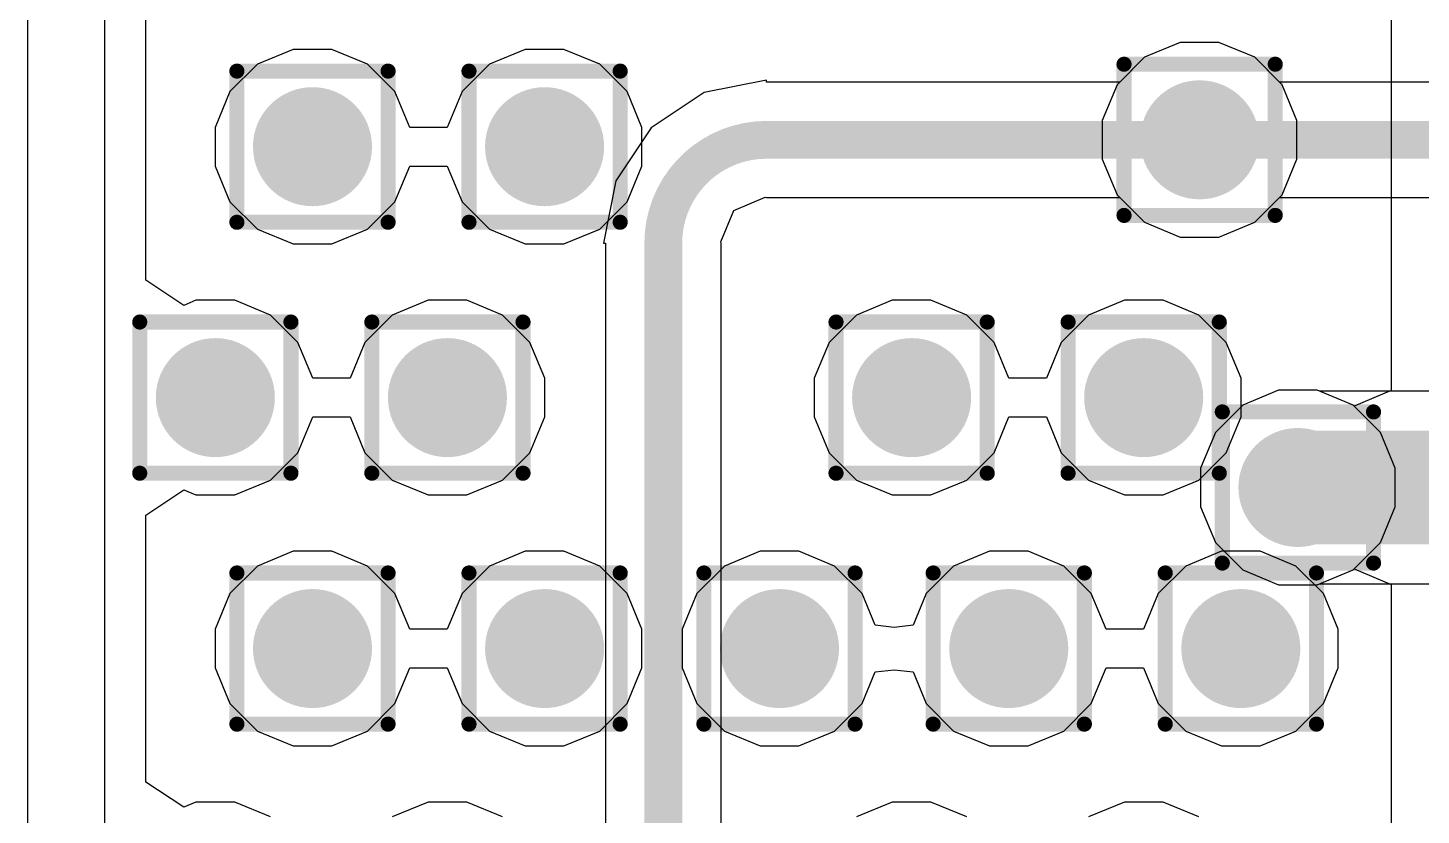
# Model space of a CAD drawing. Header units: inches. Extents: x -12 to 5355, y -7 to 5366.
# Drawn here: x 10.617 to 15.298, y 42.587 to 45.233 of the extents above; entities that cross this region are included whole.
import ezdxf

# ---------------------------------------------------------------- set-up
doc = ezdxf.new("R2010")
doc.units = ezdxf.units.IN
for name, color, linetype in [('BOTTOM LAYER', 5, 'Continuous'), ('Drill Drawing', 1, 'Continuous'), ('GROUND1', 16, 'Continuous'), ('GROUND2', 156, 'Continuous'), ('Keep-Out Layer', 6, 'Continuous'), ('POWER', 76, 'Continuous'), ('SIGNAL', 90, 'Continuous'), ('TOP LAYER', 1, 'Continuous'), ('Via Holes', 16, 'Continuous')]:
    doc.layers.add(name, color=color, linetype=linetype)

msp = doc.modelspace()

# ---------------------------------------------------------------- hatches: boundary and pattern name
at = {"layer": 'BOTTOM LAYER'}
h = msp.add_hatch(color=5, dxfattribs=at)
edge = h.paths.add_edge_path()
edge.add_arc((11.5735, 44.8333), 0.2, 0, 360)
h = msp.add_hatch(color=5, dxfattribs=at)
edge = h.paths.add_edge_path()
edge.add_arc((12.3533, 44.8333), 0.2, 0, 360)
h = msp.add_hatch(color=5, dxfattribs=at)
edge = h.paths.add_edge_path()
edge.add_arc((14.5542, 44.8564), 0.2, 0, 360)
h = msp.add_hatch(color=5, dxfattribs=at)
edge = h.paths.add_edge_path()
edge.add_arc((11.2471, 43.99), 0.2, 0, 360)
h = msp.add_hatch(color=5, dxfattribs=at)
edge = h.paths.add_edge_path()
edge.add_arc((12.0269, 43.99), 0.2, 0, 360)
h = msp.add_hatch(color=5, dxfattribs=at)
edge = h.paths.add_edge_path()
edge.add_arc((13.5865, 43.99), 0.2, 0, 360)
h = msp.add_hatch(color=5, dxfattribs=at)
edge = h.paths.add_edge_path()
edge.add_arc((14.3662, 43.99), 0.2, 0, 360)
h = msp.add_hatch(color=5, dxfattribs=at)
edge = h.paths.add_edge_path()
edge.add_arc((14.8844, 43.688), 0.2, 0, 360)
h = msp.add_hatch(color=5, dxfattribs=at)
edge = h.paths.add_edge_path()
edge.add_arc((11.5735, 43.1467), 0.2, 0, 360)
h = msp.add_hatch(color=5, dxfattribs=at)
edge = h.paths.add_edge_path()
edge.add_arc((12.3533, 43.1467), 0.2, 0, 360)
h = msp.add_hatch(color=5, dxfattribs=at)
edge = h.paths.add_edge_path()
edge.add_arc((13.1426, 43.1467), 0.2, 0, 360)
h = msp.add_hatch(color=5, dxfattribs=at)
edge = h.paths.add_edge_path()
edge.add_arc((13.9129, 43.1467), 0.2, 0, 360)
h = msp.add_hatch(color=5, dxfattribs=at)
edge = h.paths.add_edge_path()
edge.add_arc((14.6926, 43.1467), 0.2, 0, 360)
at = {"layer": 'GROUND1'}
h = msp.add_hatch(color=16, dxfattribs=at)
edge = h.paths.add_edge_path()
edge.add_arc((11.5735, 44.8333), 0.2, 0, 360)
h = msp.add_hatch(color=16, dxfattribs=at)
edge = h.paths.add_edge_path()
edge.add_arc((12.3533, 44.8333), 0.2, 0, 360)
h = msp.add_hatch(color=16, dxfattribs=at)
edge = h.paths.add_edge_path()
edge.add_arc((14.5542, 44.8564), 0.2, 0, 360)
h = msp.add_hatch(color=16, dxfattribs=at)
edge = h.paths.add_edge_path()
edge.add_arc((11.2471, 43.99), 0.2, 0, 360)
h = msp.add_hatch(color=16, dxfattribs=at)
edge = h.paths.add_edge_path()
edge.add_arc((12.0269, 43.99), 0.2, 0, 360)
h = msp.add_hatch(color=16, dxfattribs=at)
edge = h.paths.add_edge_path()
edge.add_arc((13.5865, 43.99), 0.2, 0, 360)
h = msp.add_hatch(color=16, dxfattribs=at)
edge = h.paths.add_edge_path()
edge.add_arc((14.3662, 43.99), 0.2, 0, 360)
h = msp.add_hatch(color=16, dxfattribs=at)
edge = h.paths.add_edge_path()
edge.add_arc((14.8844, 43.688), 0.2, 0, 360)
h = msp.add_hatch(color=16, dxfattribs=at)
edge = h.paths.add_edge_path()
edge.add_arc((11.5735, 43.1467), 0.2, 0, 360)
h = msp.add_hatch(color=16, dxfattribs=at)
edge = h.paths.add_edge_path()
edge.add_arc((12.3533, 43.1467), 0.2, 0, 360)
h = msp.add_hatch(color=16, dxfattribs=at)
edge = h.paths.add_edge_path()
edge.add_arc((13.1426, 43.1467), 0.2, 0, 360)
h = msp.add_hatch(color=16, dxfattribs=at)
edge = h.paths.add_edge_path()
edge.add_arc((13.9129, 43.1467), 0.2, 0, 360)
h = msp.add_hatch(color=16, dxfattribs=at)
edge = h.paths.add_edge_path()
edge.add_arc((14.6926, 43.1467), 0.2, 0, 360)
at = {"layer": 'GROUND2'}
h = msp.add_hatch(color=156, dxfattribs=at)
edge = h.paths.add_edge_path()
edge.add_arc((11.5735, 44.8333), 0.2, 0, 360)
h = msp.add_hatch(color=156, dxfattribs=at)
edge = h.paths.add_edge_path()
edge.add_arc((12.3533, 44.8333), 0.2, 0, 360)
h = msp.add_hatch(color=156, dxfattribs=at)
edge = h.paths.add_edge_path()
edge.add_arc((14.5542, 44.8564), 0.2, 0, 360)
h = msp.add_hatch(color=156, dxfattribs=at)
edge = h.paths.add_edge_path()
edge.add_arc((11.2471, 43.99), 0.2, 0, 360)
h = msp.add_hatch(color=156, dxfattribs=at)
edge = h.paths.add_edge_path()
edge.add_arc((12.0269, 43.99), 0.2, 0, 360)
h = msp.add_hatch(color=156, dxfattribs=at)
edge = h.paths.add_edge_path()
edge.add_arc((13.5865, 43.99), 0.2, 0, 360)
h = msp.add_hatch(color=156, dxfattribs=at)
edge = h.paths.add_edge_path()
edge.add_arc((14.3662, 43.99), 0.2, 0, 360)
h = msp.add_hatch(color=156, dxfattribs=at)
edge = h.paths.add_edge_path()
edge.add_arc((14.8844, 43.688), 0.2, 0, 360)
h = msp.add_hatch(color=156, dxfattribs=at)
edge = h.paths.add_edge_path()
edge.add_arc((11.5735, 43.1467), 0.2, 0, 360)
h = msp.add_hatch(color=156, dxfattribs=at)
edge = h.paths.add_edge_path()
edge.add_arc((12.3533, 43.1467), 0.2, 0, 360)
h = msp.add_hatch(color=156, dxfattribs=at)
edge = h.paths.add_edge_path()
edge.add_arc((13.1426, 43.1467), 0.2, 0, 360)
h = msp.add_hatch(color=156, dxfattribs=at)
edge = h.paths.add_edge_path()
edge.add_arc((13.9129, 43.1467), 0.2, 0, 360)
h = msp.add_hatch(color=156, dxfattribs=at)
edge = h.paths.add_edge_path()
edge.add_arc((14.6926, 43.1467), 0.2, 0, 360)
at = {"layer": 'POWER'}
h = msp.add_hatch(color=76, dxfattribs=at)
edge = h.paths.add_edge_path()
edge.add_arc((11.5735, 44.8333), 0.2, 0, 360)
h = msp.add_hatch(color=76, dxfattribs=at)
edge = h.paths.add_edge_path()
edge.add_arc((12.3533, 44.8333), 0.2, 0, 360)
h = msp.add_hatch(color=76, dxfattribs=at)
edge = h.paths.add_edge_path()
edge.add_arc((14.5542, 44.8564), 0.2, 0, 360)
h = msp.add_hatch(color=76, dxfattribs=at)
edge = h.paths.add_edge_path()
edge.add_arc((11.2471, 43.99), 0.2, 0, 360)
h = msp.add_hatch(color=76, dxfattribs=at)
edge = h.paths.add_edge_path()
edge.add_arc((12.0269, 43.99), 0.2, 0, 360)
h = msp.add_hatch(color=76, dxfattribs=at)
edge = h.paths.add_edge_path()
edge.add_arc((13.5865, 43.99), 0.2, 0, 360)
h = msp.add_hatch(color=76, dxfattribs=at)
edge = h.paths.add_edge_path()
edge.add_arc((14.3662, 43.99), 0.2, 0, 360)
h = msp.add_hatch(color=76, dxfattribs=at)
edge = h.paths.add_edge_path()
edge.add_arc((14.8844, 43.688), 0.2, 0, 360)
h = msp.add_hatch(color=76, dxfattribs=at)
edge = h.paths.add_edge_path()
edge.add_arc((11.5735, 43.1467), 0.2, 0, 360)
h = msp.add_hatch(color=76, dxfattribs=at)
edge = h.paths.add_edge_path()
edge.add_arc((12.3533, 43.1467), 0.2, 0, 360)
h = msp.add_hatch(color=76, dxfattribs=at)
edge = h.paths.add_edge_path()
edge.add_arc((13.1426, 43.1467), 0.2, 0, 360)
h = msp.add_hatch(color=76, dxfattribs=at)
edge = h.paths.add_edge_path()
edge.add_arc((13.9129, 43.1467), 0.2, 0, 360)
h = msp.add_hatch(color=76, dxfattribs=at)
edge = h.paths.add_edge_path()
edge.add_arc((14.6926, 43.1467), 0.2, 0, 360)
at = {"layer": 'SIGNAL'}
h = msp.add_hatch(color=90, dxfattribs=at)
edge = h.paths.add_edge_path()
edge.add_arc((11.5735, 44.8333), 0.2, 0, 360)
h = msp.add_hatch(color=90, dxfattribs=at)
edge = h.paths.add_edge_path()
edge.add_arc((12.3533, 44.8333), 0.2, 0, 360)
h = msp.add_hatch(color=90, dxfattribs=at)
edge = h.paths.add_edge_path()
edge.add_arc((14.5542, 44.8564), 0.2, 0, 360)
h = msp.add_hatch(color=90, dxfattribs=at)
edge = h.paths.add_edge_path()
edge.add_arc((11.2471, 43.99), 0.2, 0, 360)
h = msp.add_hatch(color=90, dxfattribs=at)
edge = h.paths.add_edge_path()
edge.add_arc((12.0269, 43.99), 0.2, 0, 360)
h = msp.add_hatch(color=90, dxfattribs=at)
edge = h.paths.add_edge_path()
edge.add_arc((13.5865, 43.99), 0.2, 0, 360)
h = msp.add_hatch(color=90, dxfattribs=at)
edge = h.paths.add_edge_path()
edge.add_arc((14.3662, 43.99), 0.2, 0, 360)
h = msp.add_hatch(color=90, dxfattribs=at)
edge = h.paths.add_edge_path()
edge.add_arc((14.8844, 43.688), 0.2, 0, 360)
h = msp.add_hatch(color=90, dxfattribs=at)
edge = h.paths.add_edge_path()
edge.add_arc((11.5735, 43.1467), 0.2, 0, 360)
h = msp.add_hatch(color=90, dxfattribs=at)
edge = h.paths.add_edge_path()
edge.add_arc((12.3533, 43.1467), 0.2, 0, 360)
h = msp.add_hatch(color=90, dxfattribs=at)
edge = h.paths.add_edge_path()
edge.add_arc((13.1426, 43.1467), 0.2, 0, 360)
h = msp.add_hatch(color=90, dxfattribs=at)
edge = h.paths.add_edge_path()
edge.add_arc((13.9129, 43.1467), 0.2, 0, 360)
h = msp.add_hatch(color=90, dxfattribs=at)
edge = h.paths.add_edge_path()
edge.add_arc((14.6926, 43.1467), 0.2, 0, 360)
at = {"layer": 'TOP LAYER'}
h = msp.add_hatch(color=1, dxfattribs=at)
edge = h.paths.add_edge_path()
edge.add_arc((11.5735, 44.8333), 0.2, 0, 360)
h = msp.add_hatch(color=1, dxfattribs=at)
edge = h.paths.add_edge_path()
edge.add_arc((12.3533, 44.8333), 0.2, 0, 360)
h = msp.add_hatch(color=1, dxfattribs=at)
edge = h.paths.add_edge_path()
edge.add_arc((14.5542, 44.8564), 0.2, 0, 360)
h = msp.add_hatch(color=1, dxfattribs=at)
edge = h.paths.add_edge_path()
edge.add_arc((11.2471, 43.99), 0.2, 0, 360)
h = msp.add_hatch(color=1, dxfattribs=at)
edge = h.paths.add_edge_path()
edge.add_arc((12.0269, 43.99), 0.2, 0, 360)
h = msp.add_hatch(color=1, dxfattribs=at)
edge = h.paths.add_edge_path()
edge.add_arc((13.5865, 43.99), 0.2, 0, 360)
h = msp.add_hatch(color=1, dxfattribs=at)
edge = h.paths.add_edge_path()
edge.add_arc((14.3662, 43.99), 0.2, 0, 360)
h = msp.add_hatch(color=1, dxfattribs=at)
edge = h.paths.add_edge_path()
edge.add_arc((14.8844, 43.688), 0.2, 0, 360)
h = msp.add_hatch(color=1, dxfattribs=at)
edge = h.paths.add_edge_path()
edge.add_arc((11.5735, 43.1467), 0.2, 0, 360)
h = msp.add_hatch(color=1, dxfattribs=at)
edge = h.paths.add_edge_path()
edge.add_arc((12.3533, 43.1467), 0.2, 0, 360)
h = msp.add_hatch(color=1, dxfattribs=at)
edge = h.paths.add_edge_path()
edge.add_arc((13.1426, 43.1467), 0.2, 0, 360)
h = msp.add_hatch(color=1, dxfattribs=at)
edge = h.paths.add_edge_path()
edge.add_arc((13.9129, 43.1467), 0.2, 0, 360)
h = msp.add_hatch(color=1, dxfattribs=at)
edge = h.paths.add_edge_path()
edge.add_arc((14.6926, 43.1467), 0.2, 0, 360)
at = {"layer": 'Via Holes'}
h = msp.add_hatch(color=7, dxfattribs=at)
edge = h.paths.add_edge_path()
edge.add_arc((14.5542, 44.8564), 0.1, 0, 360)
h = msp.add_hatch(color=7, dxfattribs=at)
edge = h.paths.add_edge_path()
edge.add_arc((11.5735, 44.8333), 0.1, 0, 360)
h = msp.add_hatch(color=7, dxfattribs=at)
edge = h.paths.add_edge_path()
edge.add_arc((12.3533, 44.8333), 0.1, 0, 360)
h = msp.add_hatch(color=7, dxfattribs=at)
edge = h.paths.add_edge_path()
edge.add_arc((11.2471, 43.99), 0.1, 0, 360)
h = msp.add_hatch(color=7, dxfattribs=at)
edge = h.paths.add_edge_path()
edge.add_arc((12.0269, 43.99), 0.1, 0, 360)
h = msp.add_hatch(color=7, dxfattribs=at)
edge = h.paths.add_edge_path()
edge.add_arc((13.5865, 43.99), 0.1, 0, 360)
h = msp.add_hatch(color=7, dxfattribs=at)
edge = h.paths.add_edge_path()
edge.add_arc((14.3662, 43.99), 0.1, 0, 360)
h = msp.add_hatch(color=7, dxfattribs=at)
edge = h.paths.add_edge_path()
edge.add_arc((14.8844, 43.688), 0.1, 0, 360)
h = msp.add_hatch(color=7, dxfattribs=at)
edge = h.paths.add_edge_path()
edge.add_arc((11.5735, 43.1467), 0.1, 0, 360)
h = msp.add_hatch(color=7, dxfattribs=at)
edge = h.paths.add_edge_path()
edge.add_arc((12.3533, 43.1467), 0.1, 0, 360)
h = msp.add_hatch(color=7, dxfattribs=at)
edge = h.paths.add_edge_path()
edge.add_arc((13.1426, 43.1467), 0.1, 0, 360)
h = msp.add_hatch(color=7, dxfattribs=at)
edge = h.paths.add_edge_path()
edge.add_arc((13.9129, 43.1467), 0.1, 0, 360)
h = msp.add_hatch(color=7, dxfattribs=at)
edge = h.paths.add_edge_path()
edge.add_arc((14.6926, 43.1467), 0.1, 0, 360)

# ---------------------------------------------------------------- linework, layer by layer
at = {"layer": 'BOTTOM LAYER'}
for p, q in [((10.8762, 33.914), (10.8762, 60.2174)), ((14.4892, 45.1834), (14.369, 45.1336)), ((14.6192, 45.1834), (14.4892, 45.1834)), ((14.7394, 45.1336), (14.6192, 45.1834)), ((14.369, 45.1336), (14.277, 45.0416)), ((14.8224, 45.0506), (14.7394, 45.1336)), ((14.277, 45.0416), (14.2272, 44.9214)), ((17.2466, 45.0506), (14.8224, 45.0506)), ((14.2272, 44.9214), (14.2272, 44.7914)), ((14.2272, 44.7914), (14.277, 44.6712)), ((14.277, 44.6712), (14.369, 44.5792)), ((14.7394, 44.5792), (14.8224, 44.6622)), ((14.8224, 44.6622), (17.2466, 44.6622)), ((14.369, 44.5792), (14.4892, 44.5294)), ((14.6192, 44.5294), (14.7394, 44.5792)), ((14.4892, 44.5294), (14.6192, 44.5294)), ((14.8194, 44.015), (14.6992, 43.9652)), ((14.9494, 44.015), (14.8194, 44.015)), ((15.0696, 43.9652), (14.9494, 44.015)), ((14.6992, 43.9652), (14.6072, 43.8732)), ((15.1616, 43.8732), (15.0696, 43.9652)), ((14.6072, 43.8732), (14.5574, 43.753)), ((15.2114, 43.753), (15.1616, 43.8732)), ((14.5574, 43.753), (14.5574, 43.623)), ((15.2114, 43.623), (15.2114, 43.753)), ((14.5574, 43.623), (14.6072, 43.5028)), ((15.1616, 43.5028), (15.2114, 43.623)), ((14.6072, 43.5028), (14.6992, 43.4108)), ((15.0696, 43.4108), (15.1616, 43.5028)), ((14.6992, 43.4108), (14.8194, 43.361)), ((14.9494, 43.361), (15.0696, 43.4108)), ((14.8194, 43.361), (14.9494, 43.361))]:
    msp.add_line(p, q, dxfattribs=at)
msp.add_lwpolyline([(14.5542, 44.8564, 0.127, 0.127, 0), (17.2466, 44.8564, 0.127, 0.127, 0)], format="xyseb", dxfattribs=at)
msp.add_lwpolyline([(14.5224, 44.8564, 0.0635, 0.0635, 1), (14.586, 44.8564, 0.0635, 0.0635, 1)], format="xyseb", close=True, dxfattribs=at)
at = {"layer": 'Drill Drawing'}
for points in [[(14.3002, 45.1104, 0.0508, 0.0508, 0), (14.8082, 45.1104, 0.0508, 0.0508, 0)], [(14.3002, 44.6024, 0.0508, 0.0508, 0), (14.3002, 45.1104, 0.0508, 0.0508, 0)], [(14.8082, 44.6024, 0.0508, 0.0508, 0), (14.8082, 45.1104, 0.0508, 0.0508, 0)], [(11.3195, 45.0873, 0.0508, 0.0508, 0), (11.8275, 45.0873, 0.0508, 0.0508, 0)], [(11.3195, 44.5793, 0.0508, 0.0508, 0), (11.3195, 45.0873, 0.0508, 0.0508, 0)], [(11.8275, 44.5793, 0.0508, 0.0508, 0), (11.8275, 45.0873, 0.0508, 0.0508, 0)], [(12.0993, 45.0873, 0.0508, 0.0508, 0), (12.6073, 45.0873, 0.0508, 0.0508, 0)], [(12.0993, 44.5793, 0.0508, 0.0508, 0), (12.0993, 45.0873, 0.0508, 0.0508, 0)], [(12.6073, 44.5793, 0.0508, 0.0508, 0), (12.6073, 45.0873, 0.0508, 0.0508, 0)], [(14.3002, 44.6024, 0.0508, 0.0508, 0), (14.8082, 44.6024, 0.0508, 0.0508, 0)], [(11.3195, 44.5793, 0.0508, 0.0508, 0), (11.8275, 44.5793, 0.0508, 0.0508, 0)], [(12.0993, 44.5793, 0.0508, 0.0508, 0), (12.6073, 44.5793, 0.0508, 0.0508, 0)], [(10.9931, 44.244, 0.0508, 0.0508, 0), (11.5011, 44.244, 0.0508, 0.0508, 0)], [(10.9931, 43.736, 0.0508, 0.0508, 0), (10.9931, 44.244, 0.0508, 0.0508, 0)], [(11.5011, 43.736, 0.0508, 0.0508, 0), (11.5011, 44.244, 0.0508, 0.0508, 0)], [(11.7729, 44.244, 0.0508, 0.0508, 0), (12.2809, 44.244, 0.0508, 0.0508, 0)], [(11.7729, 43.736, 0.0508, 0.0508, 0), (11.7729, 44.244, 0.0508, 0.0508, 0)], [(12.2809, 43.736, 0.0508, 0.0508, 0), (12.2809, 44.244, 0.0508, 0.0508, 0)], [(13.3325, 44.244, 0.0508, 0.0508, 0), (13.8405, 44.244, 0.0508, 0.0508, 0)], [(13.3325, 43.736, 0.0508, 0.0508, 0), (13.3325, 44.244, 0.0508, 0.0508, 0)], [(13.8405, 43.736, 0.0508, 0.0508, 0), (13.8405, 44.244, 0.0508, 0.0508, 0)], [(14.1122, 44.244, 0.0508, 0.0508, 0), (14.6202, 44.244, 0.0508, 0.0508, 0)], [(14.1122, 43.736, 0.0508, 0.0508, 0), (14.1122, 44.244, 0.0508, 0.0508, 0)], [(14.6202, 43.736, 0.0508, 0.0508, 0), (14.6202, 44.244, 0.0508, 0.0508, 0)], [(14.6304, 43.942, 0.0508, 0.0508, 0), (15.1384, 43.942, 0.0508, 0.0508, 0)], [(14.6304, 43.434, 0.0508, 0.0508, 0), (14.6304, 43.942, 0.0508, 0.0508, 0)], [(15.1384, 43.434, 0.0508, 0.0508, 0), (15.1384, 43.942, 0.0508, 0.0508, 0)], [(10.9931, 43.736, 0.0508, 0.0508, 0), (11.5011, 43.736, 0.0508, 0.0508, 0)], [(11.7729, 43.736, 0.0508, 0.0508, 0), (12.2809, 43.736, 0.0508, 0.0508, 0)], [(13.3325, 43.736, 0.0508, 0.0508, 0), (13.8405, 43.736, 0.0508, 0.0508, 0)], [(14.1122, 43.736, 0.0508, 0.0508, 0), (14.6202, 43.736, 0.0508, 0.0508, 0)], [(14.6304, 43.434, 0.0508, 0.0508, 0), (15.1384, 43.434, 0.0508, 0.0508, 0)], [(11.3195, 43.4007, 0.0508, 0.0508, 0), (11.8275, 43.4007, 0.0508, 0.0508, 0)], [(11.3195, 42.8927, 0.0508, 0.0508, 0), (11.3195, 43.4007, 0.0508, 0.0508, 0)], [(11.8275, 42.8927, 0.0508, 0.0508, 0), (11.8275, 43.4007, 0.0508, 0.0508, 0)], [(12.0993, 43.4007, 0.0508, 0.0508, 0), (12.6073, 43.4007, 0.0508, 0.0508, 0)], [(12.0993, 42.8927, 0.0508, 0.0508, 0), (12.0993, 43.4007, 0.0508, 0.0508, 0)], [(12.6073, 42.8927, 0.0508, 0.0508, 0), (12.6073, 43.4007, 0.0508, 0.0508, 0)], [(12.8886, 43.4007, 0.0508, 0.0508, 0), (13.3966, 43.4007, 0.0508, 0.0508, 0)], [(12.8886, 42.8927, 0.0508, 0.0508, 0), (12.8886, 43.4007, 0.0508, 0.0508, 0)], [(13.3966, 42.8927, 0.0508, 0.0508, 0), (13.3966, 43.4007, 0.0508, 0.0508, 0)], [(13.6588, 43.4007, 0.0508, 0.0508, 0), (14.1669, 43.4007, 0.0508, 0.0508, 0)], [(13.6588, 42.8927, 0.0508, 0.0508, 0), (13.6588, 43.4007, 0.0508, 0.0508, 0)], [(14.1669, 42.8927, 0.0508, 0.0508, 0), (14.1669, 43.4007, 0.0508, 0.0508, 0)], [(14.4386, 43.4007, 0.0508, 0.0508, 0), (14.9466, 43.4007, 0.0508, 0.0508, 0)], [(14.4386, 42.8927, 0.0508, 0.0508, 0), (14.4386, 43.4007, 0.0508, 0.0508, 0)], [(14.9466, 42.8927, 0.0508, 0.0508, 0), (14.9466, 43.4007, 0.0508, 0.0508, 0)], [(11.3195, 42.8927, 0.0508, 0.0508, 0), (11.8275, 42.8927, 0.0508, 0.0508, 0)], [(12.0993, 42.8927, 0.0508, 0.0508, 0), (12.6073, 42.8927, 0.0508, 0.0508, 0)], [(12.8886, 42.8927, 0.0508, 0.0508, 0), (13.3966, 42.8927, 0.0508, 0.0508, 0)], [(13.6588, 42.8927, 0.0508, 0.0508, 0), (14.1669, 42.8927, 0.0508, 0.0508, 0)], [(14.4386, 42.8927, 0.0508, 0.0508, 0), (14.9466, 42.8927, 0.0508, 0.0508, 0)]]:
    msp.add_lwpolyline(points, format="xyseb", dxfattribs=at)
for points in [[(14.2875, 45.1104, 0.0254, 0.0254, 1), (14.3129, 45.1104, 0.0254, 0.0254, 1)], [(14.2875, 45.1104, 0.0254, 0.0254, 1), (14.3129, 45.1104, 0.0254, 0.0254, 1)], [(14.7955, 45.1104, 0.0254, 0.0254, 1), (14.8209, 45.1104, 0.0254, 0.0254, 1)], [(14.7955, 45.1104, 0.0254, 0.0254, 1), (14.8209, 45.1104, 0.0254, 0.0254, 1)], [(11.3068, 45.0873, 0.0254, 0.0254, 1), (11.3322, 45.0873, 0.0254, 0.0254, 1)], [(11.3068, 45.0873, 0.0254, 0.0254, 1), (11.3322, 45.0873, 0.0254, 0.0254, 1)], [(11.8148, 45.0873, 0.0254, 0.0254, 1), (11.8402, 45.0873, 0.0254, 0.0254, 1)], [(11.8148, 45.0873, 0.0254, 0.0254, 1), (11.8402, 45.0873, 0.0254, 0.0254, 1)], [(12.0866, 45.0873, 0.0254, 0.0254, 1), (12.112, 45.0873, 0.0254, 0.0254, 1)], [(12.0866, 45.0873, 0.0254, 0.0254, 1), (12.112, 45.0873, 0.0254, 0.0254, 1)], [(12.5946, 45.0873, 0.0254, 0.0254, 1), (12.62, 45.0873, 0.0254, 0.0254, 1)], [(12.5946, 45.0873, 0.0254, 0.0254, 1), (12.62, 45.0873, 0.0254, 0.0254, 1)], [(14.2875, 44.6024, 0.0254, 0.0254, 1), (14.3129, 44.6024, 0.0254, 0.0254, 1)], [(14.2875, 44.6024, 0.0254, 0.0254, 1), (14.3129, 44.6024, 0.0254, 0.0254, 1)], [(14.7955, 44.6024, 0.0254, 0.0254, 1), (14.8209, 44.6024, 0.0254, 0.0254, 1)], [(14.7955, 44.6024, 0.0254, 0.0254, 1), (14.8209, 44.6024, 0.0254, 0.0254, 1)], [(11.3068, 44.5793, 0.0254, 0.0254, 1), (11.3322, 44.5793, 0.0254, 0.0254, 1)], [(11.3068, 44.5793, 0.0254, 0.0254, 1), (11.3322, 44.5793, 0.0254, 0.0254, 1)], [(11.8148, 44.5793, 0.0254, 0.0254, 1), (11.8402, 44.5793, 0.0254, 0.0254, 1)], [(11.8148, 44.5793, 0.0254, 0.0254, 1), (11.8402, 44.5793, 0.0254, 0.0254, 1)], [(12.0866, 44.5793, 0.0254, 0.0254, 1), (12.112, 44.5793, 0.0254, 0.0254, 1)], [(12.0866, 44.5793, 0.0254, 0.0254, 1), (12.112, 44.5793, 0.0254, 0.0254, 1)], [(12.5946, 44.5793, 0.0254, 0.0254, 1), (12.62, 44.5793, 0.0254, 0.0254, 1)], [(12.5946, 44.5793, 0.0254, 0.0254, 1), (12.62, 44.5793, 0.0254, 0.0254, 1)], [(10.9804, 44.244, 0.0254, 0.0254, 1), (11.0058, 44.244, 0.0254, 0.0254, 1)], [(10.9804, 44.244, 0.0254, 0.0254, 1), (11.0058, 44.244, 0.0254, 0.0254, 1)], [(11.4884, 44.244, 0.0254, 0.0254, 1), (11.5138, 44.244, 0.0254, 0.0254, 1)], [(11.4884, 44.244, 0.0254, 0.0254, 1), (11.5138, 44.244, 0.0254, 0.0254, 1)], [(11.7602, 44.244, 0.0254, 0.0254, 1), (11.7856, 44.244, 0.0254, 0.0254, 1)], [(11.7602, 44.244, 0.0254, 0.0254, 1), (11.7856, 44.244, 0.0254, 0.0254, 1)], [(12.2682, 44.244, 0.0254, 0.0254, 1), (12.2936, 44.244, 0.0254, 0.0254, 1)], [(12.2682, 44.244, 0.0254, 0.0254, 1), (12.2936, 44.244, 0.0254, 0.0254, 1)], [(13.3198, 44.244, 0.0254, 0.0254, 1), (13.3452, 44.244, 0.0254, 0.0254, 1)], [(13.3198, 44.244, 0.0254, 0.0254, 1), (13.3452, 44.244, 0.0254, 0.0254, 1)], [(13.8278, 44.244, 0.0254, 0.0254, 1), (13.8532, 44.244, 0.0254, 0.0254, 1)], [(13.8278, 44.244, 0.0254, 0.0254, 1), (13.8532, 44.244, 0.0254, 0.0254, 1)], [(14.0995, 44.244, 0.0254, 0.0254, 1), (14.1249, 44.244, 0.0254, 0.0254, 1)], [(14.0995, 44.244, 0.0254, 0.0254, 1), (14.1249, 44.244, 0.0254, 0.0254, 1)], [(14.6075, 44.244, 0.0254, 0.0254, 1), (14.6329, 44.244, 0.0254, 0.0254, 1)], [(14.6075, 44.244, 0.0254, 0.0254, 1), (14.6329, 44.244, 0.0254, 0.0254, 1)], [(14.6177, 43.942, 0.0254, 0.0254, 1), (14.6431, 43.942, 0.0254, 0.0254, 1)], [(14.6177, 43.942, 0.0254, 0.0254, 1), (14.6431, 43.942, 0.0254, 0.0254, 1)], [(15.1257, 43.942, 0.0254, 0.0254, 1), (15.1511, 43.942, 0.0254, 0.0254, 1)], [(15.1257, 43.942, 0.0254, 0.0254, 1), (15.1511, 43.942, 0.0254, 0.0254, 1)], [(10.9804, 43.736, 0.0254, 0.0254, 1), (11.0058, 43.736, 0.0254, 0.0254, 1)], [(10.9804, 43.736, 0.0254, 0.0254, 1), (11.0058, 43.736, 0.0254, 0.0254, 1)], [(11.4884, 43.736, 0.0254, 0.0254, 1), (11.5138, 43.736, 0.0254, 0.0254, 1)], [(11.4884, 43.736, 0.0254, 0.0254, 1), (11.5138, 43.736, 0.0254, 0.0254, 1)], [(11.7602, 43.736, 0.0254, 0.0254, 1), (11.7856, 43.736, 0.0254, 0.0254, 1)], [(11.7602, 43.736, 0.0254, 0.0254, 1), (11.7856, 43.736, 0.0254, 0.0254, 1)], [(12.2682, 43.736, 0.0254, 0.0254, 1), (12.2936, 43.736, 0.0254, 0.0254, 1)], [(12.2682, 43.736, 0.0254, 0.0254, 1), (12.2936, 43.736, 0.0254, 0.0254, 1)], [(13.3198, 43.736, 0.0254, 0.0254, 1), (13.3452, 43.736, 0.0254, 0.0254, 1)], [(13.3198, 43.736, 0.0254, 0.0254, 1), (13.3452, 43.736, 0.0254, 0.0254, 1)], [(13.8278, 43.736, 0.0254, 0.0254, 1), (13.8532, 43.736, 0.0254, 0.0254, 1)], [(13.8278, 43.736, 0.0254, 0.0254, 1), (13.8532, 43.736, 0.0254, 0.0254, 1)], [(14.0995, 43.736, 0.0254, 0.0254, 1), (14.1249, 43.736, 0.0254, 0.0254, 1)], [(14.0995, 43.736, 0.0254, 0.0254, 1), (14.1249, 43.736, 0.0254, 0.0254, 1)], [(14.6075, 43.736, 0.0254, 0.0254, 1), (14.6329, 43.736, 0.0254, 0.0254, 1)], [(14.6075, 43.736, 0.0254, 0.0254, 1), (14.6329, 43.736, 0.0254, 0.0254, 1)], [(14.6177, 43.434, 0.0254, 0.0254, 1), (14.6431, 43.434, 0.0254, 0.0254, 1)], [(14.6177, 43.434, 0.0254, 0.0254, 1), (14.6431, 43.434, 0.0254, 0.0254, 1)], [(15.1257, 43.434, 0.0254, 0.0254, 1), (15.1511, 43.434, 0.0254, 0.0254, 1)], [(15.1257, 43.434, 0.0254, 0.0254, 1), (15.1511, 43.434, 0.0254, 0.0254, 1)], [(11.3068, 43.4007, 0.0254, 0.0254, 1), (11.3322, 43.4007, 0.0254, 0.0254, 1)], [(11.3068, 43.4007, 0.0254, 0.0254, 1), (11.3322, 43.4007, 0.0254, 0.0254, 1)], [(11.8148, 43.4007, 0.0254, 0.0254, 1), (11.8402, 43.4007, 0.0254, 0.0254, 1)], [(11.8148, 43.4007, 0.0254, 0.0254, 1), (11.8402, 43.4007, 0.0254, 0.0254, 1)], [(12.0866, 43.4007, 0.0254, 0.0254, 1), (12.112, 43.4007, 0.0254, 0.0254, 1)], [(12.0866, 43.4007, 0.0254, 0.0254, 1), (12.112, 43.4007, 0.0254, 0.0254, 1)], [(12.5946, 43.4007, 0.0254, 0.0254, 1), (12.62, 43.4007, 0.0254, 0.0254, 1)], [(12.5946, 43.4007, 0.0254, 0.0254, 1), (12.62, 43.4007, 0.0254, 0.0254, 1)], [(12.8759, 43.4007, 0.0254, 0.0254, 1), (12.9013, 43.4007, 0.0254, 0.0254, 1)], [(12.8759, 43.4007, 0.0254, 0.0254, 1), (12.9013, 43.4007, 0.0254, 0.0254, 1)], [(13.3839, 43.4007, 0.0254, 0.0254, 1), (13.4093, 43.4007, 0.0254, 0.0254, 1)], [(13.3839, 43.4007, 0.0254, 0.0254, 1), (13.4093, 43.4007, 0.0254, 0.0254, 1)], [(13.6462, 43.4007, 0.0254, 0.0254, 1), (13.6715, 43.4007, 0.0254, 0.0254, 1)], [(13.6462, 43.4007, 0.0254, 0.0254, 1), (13.6715, 43.4007, 0.0254, 0.0254, 1)], [(14.1541, 43.4007, 0.0254, 0.0254, 1), (14.1796, 43.4007, 0.0254, 0.0254, 1)], [(14.1541, 43.4007, 0.0254, 0.0254, 1), (14.1796, 43.4007, 0.0254, 0.0254, 1)], [(14.4259, 43.4007, 0.0254, 0.0254, 1), (14.4513, 43.4007, 0.0254, 0.0254, 1)], [(14.4259, 43.4007, 0.0254, 0.0254, 1), (14.4513, 43.4007, 0.0254, 0.0254, 1)], [(14.9339, 43.4007, 0.0254, 0.0254, 1), (14.9593, 43.4007, 0.0254, 0.0254, 1)], [(14.9339, 43.4007, 0.0254, 0.0254, 1), (14.9593, 43.4007, 0.0254, 0.0254, 1)], [(11.3068, 42.8927, 0.0254, 0.0254, 1), (11.3322, 42.8927, 0.0254, 0.0254, 1)], [(11.3068, 42.8927, 0.0254, 0.0254, 1), (11.3322, 42.8927, 0.0254, 0.0254, 1)], [(11.8148, 42.8927, 0.0254, 0.0254, 1), (11.8402, 42.8927, 0.0254, 0.0254, 1)], [(11.8148, 42.8927, 0.0254, 0.0254, 1), (11.8402, 42.8927, 0.0254, 0.0254, 1)], [(12.0866, 42.8927, 0.0254, 0.0254, 1), (12.112, 42.8927, 0.0254, 0.0254, 1)], [(12.0866, 42.8927, 0.0254, 0.0254, 1), (12.112, 42.8927, 0.0254, 0.0254, 1)], [(12.5946, 42.8927, 0.0254, 0.0254, 1), (12.62, 42.8927, 0.0254, 0.0254, 1)], [(12.5946, 42.8927, 0.0254, 0.0254, 1), (12.62, 42.8927, 0.0254, 0.0254, 1)], [(12.8759, 42.8927, 0.0254, 0.0254, 1), (12.9013, 42.8927, 0.0254, 0.0254, 1)], [(12.8759, 42.8927, 0.0254, 0.0254, 1), (12.9013, 42.8927, 0.0254, 0.0254, 1)], [(13.3839, 42.8927, 0.0254, 0.0254, 1), (13.4093, 42.8927, 0.0254, 0.0254, 1)], [(13.3839, 42.8927, 0.0254, 0.0254, 1), (13.4093, 42.8927, 0.0254, 0.0254, 1)], [(13.6462, 42.8927, 0.0254, 0.0254, 1), (13.6715, 42.8927, 0.0254, 0.0254, 1)], [(13.6462, 42.8927, 0.0254, 0.0254, 1), (13.6715, 42.8927, 0.0254, 0.0254, 1)], [(14.1541, 42.8927, 0.0254, 0.0254, 1), (14.1796, 42.8927, 0.0254, 0.0254, 1)], [(14.1541, 42.8927, 0.0254, 0.0254, 1), (14.1796, 42.8927, 0.0254, 0.0254, 1)], [(14.4259, 42.8927, 0.0254, 0.0254, 1), (14.4513, 42.8927, 0.0254, 0.0254, 1)], [(14.4259, 42.8927, 0.0254, 0.0254, 1), (14.4513, 42.8927, 0.0254, 0.0254, 1)], [(14.9339, 42.8927, 0.0254, 0.0254, 1), (14.9593, 42.8927, 0.0254, 0.0254, 1)], [(14.9339, 42.8927, 0.0254, 0.0254, 1), (14.9593, 42.8927, 0.0254, 0.0254, 1)]]:
    msp.add_lwpolyline(points, format="xyseb", close=True, dxfattribs=at)
at = {"layer": 'GROUND1'}
for p, q in [((10.8762, 33.8074), (10.8762, 60.2174)), ((14.4892, 45.1834), (14.369, 45.1336)), ((14.6192, 45.1834), (14.4892, 45.1834)), ((14.7394, 45.1336), (14.6192, 45.1834)), ((14.369, 45.1336), (14.277, 45.0416)), ((14.8314, 45.0416), (14.7394, 45.1336)), ((14.277, 45.0416), (14.2272, 44.9214)), ((14.8812, 44.9214), (14.8314, 45.0416)), ((14.2272, 44.9214), (14.2272, 44.7914)), ((14.8812, 44.7914), (14.8812, 44.9214)), ((14.2272, 44.7914), (14.277, 44.6712)), ((14.8314, 44.6712), (14.8812, 44.7914)), ((14.277, 44.6712), (14.369, 44.5792)), ((14.7394, 44.5792), (14.8314, 44.6712)), ((14.369, 44.5792), (14.4892, 44.5294)), ((14.6192, 44.5294), (14.7394, 44.5792)), ((14.4892, 44.5294), (14.6192, 44.5294)), ((14.8194, 44.015), (14.6992, 43.9652)), ((14.9494, 44.015), (14.8194, 44.015)), ((15.0696, 43.9652), (14.9494, 44.015)), ((14.6992, 43.9652), (14.6072, 43.8732)), ((15.1616, 43.8732), (15.0696, 43.9652)), ((14.6072, 43.8732), (14.5574, 43.753)), ((15.2114, 43.753), (15.1616, 43.8732)), ((14.5574, 43.753), (14.5574, 43.623)), ((15.2114, 43.623), (15.2114, 43.753)), ((14.5574, 43.623), (14.6072, 43.5028)), ((15.1616, 43.5028), (15.2114, 43.623)), ((14.6072, 43.5028), (14.6992, 43.4108)), ((15.0696, 43.4108), (15.1616, 43.5028)), ((14.6992, 43.4108), (14.8194, 43.361)), ((14.9494, 43.361), (15.0696, 43.4108)), ((14.8194, 43.361), (14.9494, 43.361))]:
    msp.add_line(p, q, dxfattribs=at)
at = {"layer": 'GROUND2'}
for p, q in [((10.8762, 33.8074), (10.8762, 60.2174)), ((14.4892, 45.1834), (14.369, 45.1336)), ((14.6192, 45.1834), (14.4892, 45.1834)), ((14.7394, 45.1336), (14.6192, 45.1834)), ((14.369, 45.1336), (14.277, 45.0416)), ((14.8314, 45.0416), (14.7394, 45.1336)), ((14.277, 45.0416), (14.2272, 44.9214)), ((14.8812, 44.9214), (14.8314, 45.0416)), ((14.2272, 44.9214), (14.2272, 44.7914)), ((14.8812, 44.7914), (14.8812, 44.9214)), ((14.2272, 44.7914), (14.277, 44.6712)), ((14.8314, 44.6712), (14.8812, 44.7914)), ((14.277, 44.6712), (14.369, 44.5792)), ((14.7394, 44.5792), (14.8314, 44.6712)), ((14.369, 44.5792), (14.4892, 44.5294)), ((14.6192, 44.5294), (14.7394, 44.5792)), ((14.4892, 44.5294), (14.6192, 44.5294)), ((14.8194, 44.015), (14.6992, 43.9652)), ((14.9494, 44.015), (14.8194, 44.015)), ((15.0696, 43.9652), (14.9494, 44.015)), ((14.6992, 43.9652), (14.6072, 43.8732)), ((15.1616, 43.8732), (15.0696, 43.9652)), ((14.6072, 43.8732), (14.5574, 43.753)), ((15.2114, 43.753), (15.1616, 43.8732)), ((14.5574, 43.753), (14.5574, 43.623)), ((15.2114, 43.623), (15.2114, 43.753)), ((14.5574, 43.623), (14.6072, 43.5028)), ((15.1616, 43.5028), (15.2114, 43.623)), ((14.6072, 43.5028), (14.6992, 43.4108)), ((15.0696, 43.4108), (15.1616, 43.5028)), ((14.6992, 43.4108), (14.8194, 43.361)), ((14.9494, 43.361), (15.0696, 43.4108)), ((14.8194, 43.361), (14.9494, 43.361))]:
    msp.add_line(p, q, dxfattribs=at)
at = {"layer": 'Keep-Out Layer'}
msp.add_line((10.6172, 33.8074), (10.6172, 60.2996), dxfattribs=at)
at = {"layer": 'POWER'}
for p, q in [((11.0137, 44.3847), (11.0137, 45.2819)), ((14.4892, 45.1834), (14.369, 45.1336)), ((14.6192, 45.1834), (14.4892, 45.1834)), ((14.7394, 45.1336), (14.6192, 45.1834)), ((11.5085, 45.1603), (11.3883, 45.1105)), ((11.6386, 45.1603), (11.5085, 45.1603)), ((11.7587, 45.1105), (11.6386, 45.1603)), ((12.2882, 45.1603), (12.1681, 45.1105)), ((12.4183, 45.1603), (12.2882, 45.1603)), ((12.5385, 45.1105), (12.4183, 45.1603)), ((14.369, 45.1336), (14.277, 45.0416)), ((14.8314, 45.0416), (14.7394, 45.1336)), ((11.3883, 45.1105), (11.2963, 45.0185)), ((11.8507, 45.0185), (11.7587, 45.1105)), ((12.1681, 45.1105), (12.0761, 45.0185)), ((12.6305, 45.0185), (12.5385, 45.1105)), ((14.277, 45.0416), (14.2272, 44.9214)), ((14.8812, 44.9214), (14.8314, 45.0416)), ((11.2963, 45.0185), (11.2465, 44.8983)), ((11.9005, 44.8983), (11.8507, 45.0185)), ((12.0761, 45.0185), (12.0263, 44.8983)), ((12.6803, 44.8983), (12.6305, 45.0185)), ((11.2465, 44.8983), (11.2465, 44.7683)), ((12.0263, 44.8983), (11.9005, 44.8983)), ((12.6803, 44.7683), (12.6803, 44.8983)), ((14.2272, 44.9214), (14.2272, 44.7914)), ((14.8812, 44.7914), (14.8812, 44.9214)), ((11.2465, 44.7683), (11.2963, 44.6481)), ((11.8507, 44.6481), (11.9005, 44.7683)), ((11.9005, 44.7683), (12.0263, 44.7683)), ((12.0263, 44.7683), (12.0761, 44.6481)), ((12.6305, 44.6481), (12.6803, 44.7683)), ((14.2272, 44.7914), (14.277, 44.6712)), ((14.8314, 44.6712), (14.8812, 44.7914)), ((14.277, 44.6712), (14.369, 44.5792)), ((14.7394, 44.5792), (14.8314, 44.6712)), ((11.2963, 44.6481), (11.3883, 44.5561)), ((11.7587, 44.5561), (11.8507, 44.6481)), ((12.0761, 44.6481), (12.1681, 44.5561)), ((12.5385, 44.5561), (12.6305, 44.6481)), ((14.369, 44.5792), (14.4892, 44.5294)), ((14.6192, 44.5294), (14.7394, 44.5792)), ((11.3883, 44.5561), (11.5085, 44.5063)), ((11.6386, 44.5063), (11.7587, 44.5561)), ((12.1681, 44.5561), (12.2882, 44.5063)), ((12.4183, 44.5063), (12.5385, 44.5561)), ((14.4892, 44.5294), (14.6192, 44.5294)), ((11.5085, 44.5063), (11.6386, 44.5063)), ((12.2882, 44.5063), (12.4183, 44.5063)), ((11.1407, 44.2999), (11.0137, 44.3847)), ((11.1821, 44.317), (11.1407, 44.2999)), ((11.3122, 44.317), (11.1821, 44.317)), ((11.4323, 44.2672), (11.3122, 44.317)), ((11.9619, 44.317), (11.8417, 44.2672)), ((12.0919, 44.317), (11.9619, 44.317)), ((12.2121, 44.2672), (12.0919, 44.317)), ((13.5214, 44.317), (13.4012, 44.2672)), ((13.6515, 44.317), (13.5214, 44.317)), ((13.7717, 44.2672), (13.6515, 44.317)), ((14.3012, 44.317), (14.181, 44.2672)), ((14.4313, 44.317), (14.3012, 44.317)), ((14.5515, 44.2672), (14.4313, 44.317)), ((11.5243, 44.1753), (11.4323, 44.2672)), ((11.8417, 44.2672), (11.7497, 44.1753)), ((12.3041, 44.1753), (12.2121, 44.2672)), ((13.4012, 44.2672), (13.3092, 44.1753)), ((13.8637, 44.1753), (13.7717, 44.2672)), ((14.181, 44.2672), (14.089, 44.1753)), ((14.6435, 44.1753), (14.5515, 44.2672)), ((11.5741, 44.0551), (11.5243, 44.1753)), ((11.7497, 44.1753), (11.6999, 44.0551)), ((12.3539, 44.0551), (12.3041, 44.1753)), ((13.3092, 44.1753), (13.2595, 44.0551)), ((13.9135, 44.0551), (13.8637, 44.1753)), ((14.089, 44.1753), (14.0392, 44.0551)), ((14.6932, 44.0551), (14.6435, 44.1753)), ((11.6999, 44.0551), (11.5741, 44.0551)), ((12.3539, 43.925), (12.3539, 44.0551)), ((13.2595, 44.0551), (13.2595, 43.925)), ((14.0392, 44.0551), (13.9135, 44.0551)), ((14.6932, 43.925), (14.6932, 44.0551)), ((11.5243, 43.8048), (11.5741, 43.925)), ((11.5741, 43.925), (11.6999, 43.925)), ((11.6999, 43.925), (11.7497, 43.8048)), ((12.3041, 43.8048), (12.3539, 43.925)), ((13.2595, 43.925), (13.3092, 43.8048)), ((13.8637, 43.8048), (13.9135, 43.925)), ((13.9135, 43.925), (14.0392, 43.925)), ((14.0392, 43.925), (14.089, 43.8048)), ((14.6435, 43.8048), (14.6932, 43.925)), ((11.4323, 43.7128), (11.5243, 43.8048)), ((11.7497, 43.8048), (11.8417, 43.7128)), ((12.2121, 43.7128), (12.3041, 43.8048)), ((13.3092, 43.8048), (13.4012, 43.7128)), ((13.7717, 43.7128), (13.8637, 43.8048)), ((14.089, 43.8048), (14.181, 43.7128)), ((14.5515, 43.7128), (14.6435, 43.8048)), ((11.0137, 43.5953), (11.1407, 43.6802)), ((11.1407, 43.6802), (11.1821, 43.663)), ((11.3122, 43.663), (11.4323, 43.7128)), ((11.8417, 43.7128), (11.9619, 43.663)), ((12.0919, 43.663), (12.2121, 43.7128)), ((13.4012, 43.7128), (13.5214, 43.663)), ((13.6515, 43.663), (13.7717, 43.7128)), ((14.181, 43.7128), (14.3012, 43.663)), ((14.4313, 43.663), (14.5515, 43.7128)), ((11.1821, 43.663), (11.3122, 43.663)), ((11.9619, 43.663), (12.0919, 43.663)), ((13.5214, 43.663), (13.6515, 43.663)), ((14.3012, 43.663), (14.4313, 43.663)), ((11.0137, 42.6982), (11.0137, 43.5953)), ((11.5085, 43.4737), (11.3883, 43.424)), ((11.6386, 43.4737), (11.5085, 43.4737)), ((11.7587, 43.424), (11.6386, 43.4737)), ((12.2882, 43.4737), (12.1681, 43.424)), ((12.4183, 43.4737), (12.2882, 43.4737)), ((12.5385, 43.424), (12.4183, 43.4737)), ((13.0776, 43.4737), (12.9574, 43.424)), ((13.2077, 43.4737), (13.0776, 43.4737)), ((13.3278, 43.424), (13.2077, 43.4737)), ((13.8478, 43.4737), (13.7276, 43.424)), ((13.9779, 43.4737), (13.8478, 43.4737)), ((14.0981, 43.424), (13.9779, 43.4737)), ((14.6276, 43.4737), (14.5074, 43.424)), ((14.7577, 43.4737), (14.6276, 43.4737)), ((14.8779, 43.424), (14.7577, 43.4737)), ((11.3883, 43.424), (11.2963, 43.332)), ((11.8507, 43.332), (11.7587, 43.424)), ((12.1681, 43.424), (12.0761, 43.332)), ((12.6305, 43.332), (12.5385, 43.424)), ((12.9574, 43.424), (12.8654, 43.332)), ((13.4198, 43.332), (13.3278, 43.424)), ((13.7276, 43.424), (13.6356, 43.332)), ((14.1901, 43.332), (14.0981, 43.424)), ((14.5074, 43.424), (14.4154, 43.332)), ((14.9698, 43.332), (14.8779, 43.424)), ((11.2963, 43.332), (11.2465, 43.2118)), ((11.9005, 43.2118), (11.8507, 43.332)), ((12.0761, 43.332), (12.0263, 43.2118)), ((12.6803, 43.2118), (12.6305, 43.332)), ((12.8654, 43.332), (12.8156, 43.2118)), ((13.4642, 43.2248), (13.4198, 43.332)), ((13.6356, 43.332), (13.5912, 43.2248)), ((14.2398, 43.2118), (14.1901, 43.332)), ((14.4154, 43.332), (14.3656, 43.2118)), ((15.0196, 43.2118), (14.9698, 43.332)), ((11.2465, 43.2118), (11.2465, 43.0817)), ((12.0263, 43.2118), (11.9005, 43.2118)), ((12.6803, 43.0817), (12.6803, 43.2118)), ((12.8156, 43.2118), (12.8156, 43.0817)), ((13.5277, 43.218), (13.4642, 43.2248)), ((13.5912, 43.2248), (13.5277, 43.218)), ((14.3656, 43.2118), (14.2398, 43.2118)), ((15.0196, 43.0817), (15.0196, 43.2118)), ((11.2465, 43.0817), (11.2963, 42.9615)), ((11.8507, 42.9615), (11.9005, 43.0817)), ((11.9005, 43.0817), (12.0263, 43.0817)), ((12.0263, 43.0817), (12.0761, 42.9615)), ((12.6305, 42.9615), (12.6803, 43.0817)), ((12.8156, 43.0817), (12.8654, 42.9615)), ((13.4198, 42.9615), (13.4642, 43.0687)), ((13.4642, 43.0687), (13.5277, 43.0755)), ((13.5277, 43.0755), (13.5912, 43.0687)), ((13.5912, 43.0687), (13.6356, 42.9615)), ((14.1901, 42.9615), (14.2398, 43.0817)), ((14.2398, 43.0817), (14.3656, 43.0817)), ((14.3656, 43.0817), (14.4154, 42.9615)), ((14.9698, 42.9615), (15.0196, 43.0817)), ((11.2963, 42.9615), (11.3883, 42.8695)), ((11.7587, 42.8695), (11.8507, 42.9615)), ((12.0761, 42.9615), (12.1681, 42.8695)), ((12.5385, 42.8695), (12.6305, 42.9615)), ((12.8654, 42.9615), (12.9574, 42.8695)), ((13.3278, 42.8695), (13.4198, 42.9615)), ((13.6356, 42.9615), (13.7276, 42.8695)), ((14.0981, 42.8695), (14.1901, 42.9615)), ((14.4154, 42.9615), (14.5074, 42.8695)), ((14.8779, 42.8695), (14.9698, 42.9615)), ((11.3883, 42.8695), (11.5085, 42.8197)), ((11.6386, 42.8197), (11.7587, 42.8695)), ((12.1681, 42.8695), (12.2882, 42.8197)), ((12.4183, 42.8197), (12.5385, 42.8695)), ((12.9574, 42.8695), (13.0776, 42.8197)), ((13.2077, 42.8197), (13.3278, 42.8695)), ((13.7276, 42.8695), (13.8478, 42.8197)), ((13.9779, 42.8197), (14.0981, 42.8695)), ((14.5074, 42.8695), (14.6276, 42.8197)), ((14.7577, 42.8197), (14.8779, 42.8695)), ((11.5085, 42.8197), (11.6386, 42.8197)), ((12.2882, 42.8197), (12.4183, 42.8197)), ((13.0776, 42.8197), (13.2077, 42.8197)), ((13.8478, 42.8197), (13.9779, 42.8197)), ((14.6276, 42.8197), (14.7577, 42.8197)), ((11.1407, 42.6133), (11.0137, 42.6982)), ((11.1821, 42.6305), (11.1407, 42.6133)), ((11.3122, 42.6305), (11.1821, 42.6305)), ((11.4323, 42.5807), (11.3122, 42.6305)), ((11.9619, 42.6305), (11.8417, 42.5807)), ((12.0919, 42.6305), (11.9619, 42.6305)), ((12.2121, 42.5807), (12.0919, 42.6305)), ((13.5214, 42.6305), (13.4012, 42.5807)), ((13.6515, 42.6305), (13.5214, 42.6305)), ((13.7717, 42.5807), (13.6515, 42.6305)), ((14.3012, 42.6305), (14.181, 42.5807)), ((14.4313, 42.6305), (14.3012, 42.6305)), ((14.5515, 42.5807), (14.4313, 42.6305))]:
    msp.add_line(p, q, dxfattribs=at)
at = {"layer": 'SIGNAL'}
for p, q in [((10.8762, 33.8074), (10.8762, 60.2174)), ((15.1982, 54.3482), (15.1982, 44.0135)), ((14.4892, 45.1834), (14.369, 45.1336)), ((14.6192, 45.1834), (14.4892, 45.1834)), ((14.7394, 45.1336), (14.6192, 45.1834)), ((14.369, 45.1336), (14.286, 45.0506)), ((14.8314, 45.0416), (14.7394, 45.1336)), ((13.0993, 45.0574), (12.8895, 45.0157)), ((13.0993, 45.0506), (13.0993, 45.0574)), ((14.286, 45.0506), (13.0993, 45.0506)), ((14.8812, 44.9214), (14.8314, 45.0416)), ((12.8895, 45.0157), (12.7117, 44.8969)), ((12.7117, 44.8969), (12.5928, 44.719)), ((14.8812, 44.7914), (14.8812, 44.9214)), ((14.8314, 44.6712), (14.8812, 44.7914)), ((12.5928, 44.719), (12.5511, 44.5092)), ((12.9891, 44.6194), (13.0946, 44.6631)), ((13.0946, 44.6631), (13.0993, 44.6622)), ((13.0993, 44.6622), (14.286, 44.6622)), ((14.286, 44.6622), (14.369, 44.5792)), ((14.7394, 44.5792), (14.8314, 44.6712)), ((12.9454, 44.5139), (12.9891, 44.6194)), ((14.369, 44.5792), (14.4892, 44.5294)), ((14.6192, 44.5294), (14.7394, 44.5792)), ((14.4892, 44.5294), (14.6192, 44.5294)), ((12.5511, 44.5092), (12.5579, 44.5092)), ((12.5579, 44.5092), (12.5579, 23.3423)), ((12.9463, 44.5092), (12.9454, 44.5139)), ((12.9463, 35.9589), (12.9463, 44.5092)), ((14.8194, 44.015), (14.6992, 43.9652)), ((14.9494, 44.015), (14.8194, 44.015)), ((15.0696, 43.9652), (14.9494, 44.015)), ((15.1982, 44.0135), (15.0732, 43.9617)), ((14.6992, 43.9652), (14.6072, 43.8732)), ((15.0732, 43.9617), (15.0696, 43.9652)), ((14.6072, 43.8732), (14.5574, 43.753)), ((14.5574, 43.753), (14.5574, 43.623)), ((14.5574, 43.623), (14.6072, 43.5028)), ((14.6072, 43.5028), (14.6992, 43.4108)), ((14.6992, 43.4108), (14.8194, 43.361)), ((14.9494, 43.361), (15.0696, 43.4108)), ((15.0696, 43.4108), (15.0732, 43.4143)), ((15.0732, 43.4143), (15.1982, 43.3625)), ((14.8194, 43.361), (14.9494, 43.361)), ((15.1982, 43.3625), (15.1982, 40.6146))]:
    msp.add_line(p, q, dxfattribs=at)
for points in [[(12.7521, 44.5092, 0.127, 0.127, -0.414214), (13.0993, 44.8564, 0.127, 0.127, 0)], [(13.0993, 44.8564, 0.127, 0.127, 0), (14.5542, 44.8564, 0.127, 0.127, 0)], [(12.7521, 10.0248, 0.127, 0.127, 0), (12.7521, 44.5092, 0.127, 0.127, 0)]]:
    msp.add_lwpolyline(points, format="xyseb", dxfattribs=at)
for points in [[(13.0676, 44.8564, 0.0635, 0.0635, 1), (13.1311, 44.8564, 0.0635, 0.0635, 1)], [(13.0676, 44.8564, 0.0635, 0.0635, 1), (13.1311, 44.8564, 0.0635, 0.0635, 1)], [(14.5224, 44.8564, 0.0635, 0.0635, 1), (14.586, 44.8564, 0.0635, 0.0635, 1)], [(12.7204, 44.5092, 0.0635, 0.0635, 1), (12.7839, 44.5092, 0.0635, 0.0635, 1)], [(12.7204, 44.5092, 0.0635, 0.0635, 1), (12.7839, 44.5092, 0.0635, 0.0635, 1)]]:
    msp.add_lwpolyline(points, format="xyseb", close=True, dxfattribs=at)
at = {"layer": 'TOP LAYER'}
for p, q in [((10.8762, 33.8074), (10.8762, 57.7662)), ((14.4892, 45.1834), (14.369, 45.1336)), ((14.6192, 45.1834), (14.4892, 45.1834)), ((14.7394, 45.1336), (14.6192, 45.1834)), ((14.369, 45.1336), (14.277, 45.0416)), ((14.8314, 45.0416), (14.7394, 45.1336)), ((14.277, 45.0416), (14.2272, 44.9214)), ((14.8812, 44.9214), (14.8314, 45.0416)), ((14.2272, 44.9214), (14.2272, 44.7914)), ((14.8812, 44.7914), (14.8812, 44.9214)), ((14.2272, 44.7914), (14.277, 44.6712)), ((14.8314, 44.6712), (14.8812, 44.7914)), ((14.277, 44.6712), (14.369, 44.5792)), ((14.7394, 44.5792), (14.8314, 44.6712)), ((14.369, 44.5792), (14.4892, 44.5294)), ((14.6192, 44.5294), (14.7394, 44.5792)), ((14.4892, 44.5294), (14.6192, 44.5294)), ((14.8194, 44.015), (14.6992, 43.9652)), ((14.9494, 44.015), (14.8194, 44.015)), ((14.9574, 44.0117), (14.9494, 44.015)), ((15.4686, 44.0117), (14.9574, 44.0117)), ((14.6992, 43.9652), (14.6072, 43.8732)), ((14.6072, 43.8732), (14.5574, 43.753)), ((14.5574, 43.753), (14.5574, 43.623)), ((14.5574, 43.623), (14.6072, 43.5028)), ((14.6072, 43.5028), (14.6992, 43.4108)), ((14.6992, 43.4108), (14.8194, 43.361)), ((14.8194, 43.361), (14.9494, 43.361)), ((14.9494, 43.361), (14.9574, 43.3643)), ((14.9574, 43.3643), (15.4686, 43.3643))]:
    msp.add_line(p, q, dxfattribs=at)
msp.add_lwpolyline([(14.8844, 43.688, 0.381, 0.381, 0), (15.8242, 43.688, 0.381, 0.381, 0)], format="xyseb", dxfattribs=at)
msp.add_lwpolyline([(14.7891, 43.688, 0.1905, 0.1905, 1), (14.9796, 43.688, 0.1905, 0.1905, 1)], format="xyseb", close=True, dxfattribs=at)

doc.saveas('drawing.dxf')
